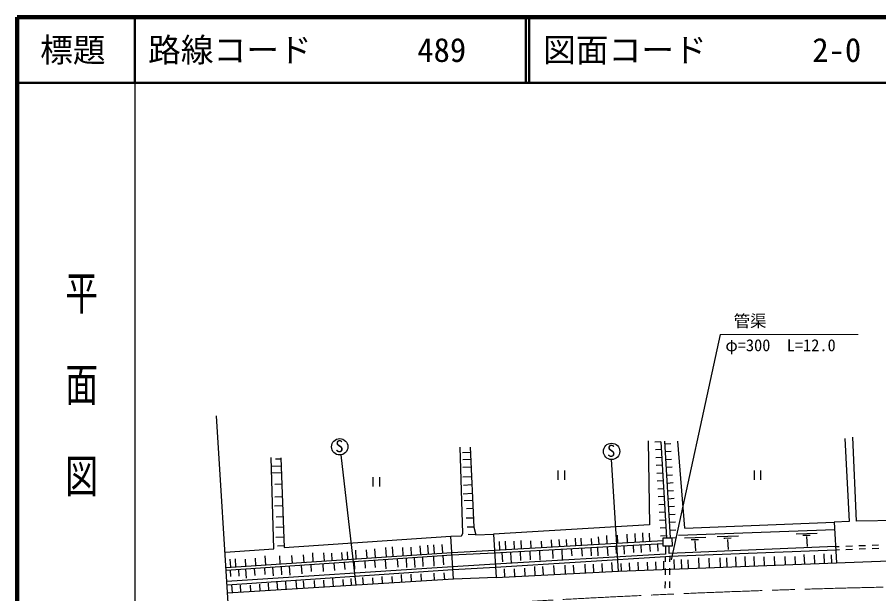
# Model space of a CAD drawing. Units: millimetres, scale not verified, with parts at other scales. Extents: x 40000 to 680000, y 20000 to 380000.
# Drawn here: x 40000 to 171681, y 291912 to 380000 of the extents above; entities that cross this region are included whole.
import ezdxf
from ezdxf.enums import TextEntityAlignment as Align

# ---------------------------------------------------------------- set-up
doc = ezdxf.new("R2010")
doc.units = ezdxf.units.MM
doc.header["$LTSCALE"] = 1000
doc.linetypes.add('CHAIN', pattern=[18.5, 12, -1.5, 3.5, -1.5])
for name, color, linetype, lineweight in [('M-BGD', 7, 'Continuous', 25), ('M-BMK', 2, 'CHAIN', 13), ('M-BMK-SRVR', 3, 'Continuous', 25), ('M-STR-HTXT', 7, 'Continuous', 13), ('M-TTL', 2, 'Continuous', 140), ('M-TTL-BAND', 7, 'Continuous', 25), ('M-TTL-LINE', 7, 'Continuous', 50)]:
    doc.layers.add(name, color=color, linetype=linetype, lineweight=lineweight)
doc.layers.add('M-TTL-TXT', color=7, linetype='Continuous')
doc.styles.add('@ＭＳ ゴシック', font='')
doc.styles.add('ＭＳ ゴシック', font='')
doc.styles.get('@ＭＳ ゴシック').set_extended_font_data('@MS Gothic')
doc.styles.get('ＭＳ ゴシック').set_extended_font_data('MS Gothic')

msp = doc.modelspace()

# ---------------------------------------------------------------- linework, layer by layer
at = {"layer": 'M-BGD'}
for p, q in [((147430, 331537), (139939, 297110)), ((136458, 315266), (136637, 302452)), ((138357, 315141), (137458, 315087)), ((138357, 315141), (139249, 300445)), ((139861, 300450), (138957, 315221)), ((138981, 314824), (139880, 314878)), ((142021, 301952), (140978, 315218)), ((166483, 315645), (167180, 302956)), ((168289, 303007), (167735, 315832)), ((108104, 301101), (107706, 314320)), ((109269, 313483), (108055, 313429)), ((109233, 314293), (109774, 302091)), ((138429, 313943), (137531, 313889)), ((139055, 313626), (139953, 313681)), ((79212, 298798), (78791, 312708)), ((80295, 312486), (79461, 312457)), ((80289, 312673), (80776, 298971)), ((89453, 313128), (91733, 293217)), ((109316, 312414), (108101, 312360)), ((131879, 295380), (130823, 312411)), ((138502, 312746), (137604, 312691)), ((139128, 312428), (140026, 312483)), ((80334, 311394), (78832, 311340)), ((109368, 311247), (108089, 311190)), ((109368, 311247), (108106, 311191)), ((138575, 311548), (137677, 311493)), ((139201, 311230), (140099, 311285)), ((80369, 310406), (78862, 310353)), ((94351, 309725), (94351, 308325)), ((95401, 308325), (95401, 309725)), ((109434, 309767), (108090, 309708)), ((122626, 310727), (122626, 309327)), ((123676, 309327), (123676, 310727)), ((138648, 310350), (137749, 310296)), ((139274, 310032), (140173, 310087)), ((152617, 310727), (152617, 309327)), ((153667, 309327), (153667, 310727)), ((80432, 308642), (79356, 308604)), ((109488, 308534), (108234, 308479)), ((138720, 309152), (137822, 309098)), ((139348, 308835), (140246, 308890)), ((109547, 307215), (108148, 307153)), ((138793, 307955), (137895, 307900)), ((139421, 307637), (140319, 307692)), ((80500, 306731), (79373, 306691)), ((109592, 306181), (108293, 306124)), ((138866, 306757), (137967, 306702)), ((138938, 305559), (138040, 305504)), ((139494, 306439), (140393, 306494)), ((80549, 305347), (79338, 305304)), ((109647, 304955), (108688, 304913)), ((139011, 304361), (138113, 304307)), ((139568, 305241), (140466, 305296)), ((80609, 303676), (79583, 303639)), ((109712, 303486), (108635, 303438)), ((139084, 303163), (138185, 303109)), ((139641, 304044), (140539, 304099)), ((139714, 302846), (140612, 302901)), ((142021, 301952), (164882, 302871)), ((167180, 302956), (164882, 302871)), ((164882, 302871), (165215, 296630)), ((197015, 303433), (168289, 303007)), ((80665, 302080), (79514, 302039)), ((109774, 302091), (108758, 302081)), ((109774, 302091), (110093, 300936)), ((136637, 302452), (112775, 301036)), ((139156, 301966), (138258, 301911)), ((139787, 301648), (140686, 301703)), ((164947, 301666), (141074, 300793)), ((80719, 300575), (79504, 300532)), ((80776, 298971), (106278, 300735)), ((106278, 300735), (107885, 300742)), ((106664, 294132), (106278, 300735)), ((107885, 300742), (108104, 301101)), ((110093, 300936), (108910, 300946)), ((110093, 300936), (112775, 301036)), ((112775, 301036), (113192, 294402)), ((125387, 299270), (125322, 300409)), ((126262, 299320), (126199, 300409)), ((127833, 299410), (127779, 300352)), ((128933, 299473), (128868, 300610)), ((130173, 299544), (130101, 300813)), ((131794, 299636), (131723, 300867)), ((133279, 299721), (133206, 300997)), ((134511, 299792), (134436, 301095)), ((135673, 299859), (135595, 301227)), ((136692, 299917), (136622, 301148)), ((139229, 300768), (138331, 300713)), ((138736, 300441), (140072, 300452)), ((138747, 299177), (138736, 300441)), ((139861, 300450), (140759, 300505)), ((140072, 300452), (140082, 299188)), ((141988, 300437), (145229, 300542)), ((146982, 300648), (150224, 300753)), ((148012, 300402), (148176, 300402)), ((148176, 300402), (149135, 300438)), ((159046, 301089), (162288, 301195)), ((160076, 300844), (160240, 300844)), ((160240, 300844), (161200, 300879)), ((160650, 300656), (160720, 299112)), ((80767, 299214), (79759, 299178)), ((96438, 297563), (96344, 298964)), ((97478, 297633), (97380, 299087)), ((99008, 297736), (98924, 298982)), ((100287, 297822), (100206, 299023)), ((101694, 297917), (101607, 299215)), ((102848, 297995), (102757, 299350)), ((103782, 298058), (103694, 299364)), ((105027, 298141), (104941, 299421)), ((112931, 298556), (138740, 300034)), ((138744, 299519), (112960, 298096)), ((113762, 298604), (113688, 299890)), ((114691, 298657), (114618, 299925)), ((116019, 298733), (115950, 299942)), ((117094, 298795), (117023, 300030)), ((118563, 298879), (118498, 300014)), ((120168, 298971), (120112, 299943)), ((121698, 299058), (121636, 300144)), ((122914, 299128), (122853, 300206)), ((124021, 299191), (123962, 300226)), ((128697, 298964), (128766, 297713)), ((130184, 299046), (130258, 297696)), ((131511, 299120), (131569, 298066)), ((132709, 299186), (132777, 297946)), ((134132, 299264), (134191, 298207)), ((135289, 299328), (135351, 298197)), ((136662, 299404), (136718, 298388)), ((137854, 299470), (137911, 298423)), ((140082, 299188), (138747, 299177)), ((139106, 299180), (139074, 297972)), ((139645, 298041), (139664, 299185)), ((165083, 299111), (139645, 298041)), ((143018, 300191), (143182, 300191)), ((143182, 300191), (144141, 300227)), ((143591, 300004), (143661, 298460)), ((148585, 300215), (148656, 298670)), ((165083, 299111), (165653, 299136)), ((166652, 299179), (167651, 299223)), ((168650, 299266), (169649, 299309)), ((170648, 299353), (171647, 299396)), ((71764, 298266), (79212, 298798)), ((71913, 295911), (106424, 298235)), ((106450, 297798), (71940, 295483)), ((78011, 296322), (77918, 297693)), ((80208, 296470), (80125, 297700)), ((82063, 296595), (81985, 297753)), ((83832, 296714), (83753, 297881)), ((85253, 296810), (85163, 298157)), ((86948, 296924), (86865, 298157)), ((88150, 297005), (88076, 298104)), ((89712, 297110), (89639, 298192)), ((90542, 297166), (90464, 298332)), ((91817, 297252), (91728, 298578)), ((93479, 297364), (93395, 298613)), ((94765, 297450), (94676, 298771)), ((103599, 297607), (103699, 296120)), ((105065, 297705), (105156, 296349)), ((106424, 298235), (112931, 298556)), ((112960, 298096), (106450, 297798)), ((139074, 297972), (113064, 296432)), ((113094, 295967), (139088, 297604)), ((114085, 298158), (114162, 296766)), ((115395, 298231), (115486, 296575)), ((116867, 298312), (116941, 296971)), ((118324, 298392), (118395, 297102)), ((119822, 298475), (119902, 297029)), ((121796, 298584), (121868, 297292)), ((123223, 298662), (123313, 297039)), ((124691, 298743), (124748, 297705)), ((126263, 298830), (126326, 297678)), ((127664, 298907), (127731, 297696)), ((139083, 296792), (139088, 297604)), ((139088, 297604), (139707, 297636)), ((139707, 297636), (165108, 298628)), ((139764, 296806), (139773, 297639)), ((151327, 296110), (151271, 297603)), ((152706, 296161), (152652, 297614)), ((155792, 296277), (155741, 297626)), ((157404, 296337), (157356, 297626)), ((160357, 296448), (160302, 297911)), ((161914, 296506), (161866, 297791)), ((163376, 296561), (163321, 298029)), ((164510, 296604), (164462, 297876)), ((165108, 298628), (165673, 298650)), ((166672, 298688), (167671, 298727)), ((168670, 298765), (169670, 298804)), ((170669, 298842), (171668, 298881)), ((72643, 295961), (72559, 297209)), ((73433, 296014), (73349, 297261)), ((74952, 296116), (74879, 297211)), ((76472, 296218), (76396, 297347)), ((84864, 296350), (84934, 295295)), ((86704, 296473), (86781, 295325)), ((88404, 296587), (88480, 295460)), ((89986, 296694), (90060, 295594)), ((91477, 296794), (91552, 295682)), ((93112, 296903), (93184, 295822)), ((94622, 297005), (94693, 295947)), ((96233, 297113), (96326, 295717)), ((98067, 297236), (98152, 295963)), ((99427, 297327), (99521, 295927)), ((100649, 297409), (100750, 295910)), ((101918, 297494), (102014, 296068)), ((113064, 296432), (106552, 296045)), ((123819, 294958), (123749, 296287)), ((126881, 295119), (126812, 296437)), ((128142, 295185), (128076, 296455)), ((129476, 295255), (129409, 296543)), ((130973, 295333), (130902, 296683)), ((131879, 295380), (165215, 296630)), ((132337, 295398), (132295, 296518)), ((133638, 295446), (133593, 296650)), ((134938, 295495), (134892, 296721)), ((136376, 295549), (136332, 296738)), ((137676, 295598), (137631, 296808)), ((138853, 295642), (138807, 296879)), ((140464, 295702), (140410, 297136)), ((141574, 295744), (141522, 297148)), ((142623, 295783), (142574, 297096)), ((144215, 295843), (144157, 297382)), ((145804, 295902), (145749, 297358)), ((147475, 295965), (147422, 297382)), ((148492, 296003), (148439, 297411)), ((149902, 296056), (149845, 297572)), ((154222, 296218), (154173, 297533)), ((158959, 296396), (158914, 297586)), ((165215, 296630), (173289, 296938)), ((106552, 296045), (72047, 293805)), ((72079, 293301), (106579, 295594)), ((72547, 295523), (72612, 294558)), ((73808, 295608), (73877, 294579)), ((74906, 295682), (74999, 294295)), ((76226, 295770), (76298, 294699)), ((77790, 295875), (77859, 294840)), ((79037, 295959), (79124, 294664)), ((80324, 296045), (80406, 294809)), ((81561, 296128), (81652, 294769)), ((83407, 296252), (83495, 294944)), ((103801, 293957), (103734, 295050)), ((105343, 294051), (105277, 295133)), ((106579, 295594), (113094, 295967)), ((113192, 294402), (131879, 295380)), ((114526, 294471), (114462, 295699)), ((116045, 294551), (115983, 295746)), ((117644, 294635), (117582, 295816)), ((119169, 294715), (119099, 296053)), ((120424, 294780), (120355, 296084)), ((122095, 294868), (122025, 296217)), ((125106, 295026), (125041, 296259)), ((139070, 294792), (139076, 295792)), ((139744, 294806), (139754, 295806)), ((106664, 294132), (72161, 292018)), ((79812, 292487), (79739, 293677)), ((81128, 292567), (81047, 293897)), ((82724, 292665), (82649, 293903)), ((83836, 292733), (83764, 293903)), ((85495, 292835), (85427, 293945)), ((86926, 292923), (86861, 293990)), ((88332, 293009), (88258, 294223)), ((89855, 293102), (89794, 294102)), ((91090, 293178), (91025, 294225)), ((92900, 293289), (92833, 294383)), ((94387, 293380), (94327, 294358)), ((95848, 293470), (95782, 294541)), ((97353, 293562), (97292, 294559)), ((98789, 293650), (98714, 294874)), ((100277, 293741), (100206, 294909)), ((101806, 293835), (101738, 294957)), ((113192, 294402), (106664, 294132)), ((139056, 292792), (139063, 293792)), ((139724, 292806), (139734, 293806)), ((72901, 292063), (72822, 293350)), ((74180, 292142), (74114, 293230)), ((75693, 292234), (75631, 293243)), ((77119, 292322), (77055, 293372)), ((78466, 292404), (78397, 293536))]:
    msp.add_line(p, q, dxfattribs=at)
for centre in [(89293, 314367), (130840, 313661)]:
    msp.add_circle(centre, 1250, dxfattribs=at)
at = {"layer": 'M-BMK'}
msp.add_arc((205009, -1189825), 1483108, 91.26136, 93.95747, dxfattribs=at)
at = {"layer": 'M-BMK-SRVR'}
msp.add_line((72414, 288027), (70441, 319087), dxfattribs=at)
at = {"layer": 'M-STR-HTXT'}
msp.add_line((147430, 331537), (168547, 331537), dxfattribs=at)
at = {"layer": 'M-TTL'}
for p, q in [((40000, 380000), (40000, 20000)), ((680000, 380000), (40000, 380000))]:
    msp.add_line(p, q, dxfattribs=at)
at = {"layer": 'M-TTL-BAND'}
msp.add_line((58000, 370000), (58000, 20000), dxfattribs=at)
at = {"layer": 'M-TTL-LINE'}
for p, q in [((58000, 380000), (58000, 370000)), ((117750, 380000), (117750, 370000)), ((118250, 380000), (118250, 370000)), ((40000, 370000), (680000, 370000))]:
    msp.add_line(p, q, dxfattribs=at)

# ---------------------------------------------------------------- texts
at = {"layer": 'M-BGD', "style": 'ＭＳ ゴシック'}
for p in [(88615, 312994), (130161, 312288)]:
    msp.add_text('S', height=1833, dxfattribs=at).set_placement(p, align=Align.BOTTOM_LEFT)
at = {"layer": 'M-STR-HTXT', "style": 'ＭＳ ゴシック'}
for s, p in [('管渠', (149519, 332120)), ('φ=300\u3000L=12.0', (148234, 328419))]:
    msp.add_text(s, height=1833, dxfattribs=at).set_placement(p, align=Align.BOTTOM_LEFT)
at = {"layer": 'M-TTL-BAND', "style": '@ＭＳ ゴシック', "width": 1.4}
msp.add_text('平  面  図', height=3666, rotation=270, dxfattribs=at).set_placement((49777, 306475), align=Align.MIDDLE_RIGHT)
at = {"layer": 'M-TTL-TXT', "style": 'ＭＳ ゴシック'}
msp.add_text('標題', height=3666, dxfattribs=at).set_placement((48500, 375000), align=Align.MIDDLE_CENTER)
for s, p in [('路線コード', (60000, 375000)), ('489', (101142, 375000)), ('図面コード', (120380, 375000)), ('2-0', (161521, 375000))]:
    msp.add_text(s, height=3666, dxfattribs=at).set_placement(p, align=Align.MIDDLE_LEFT)

doc.saveas('drawing.dxf')
